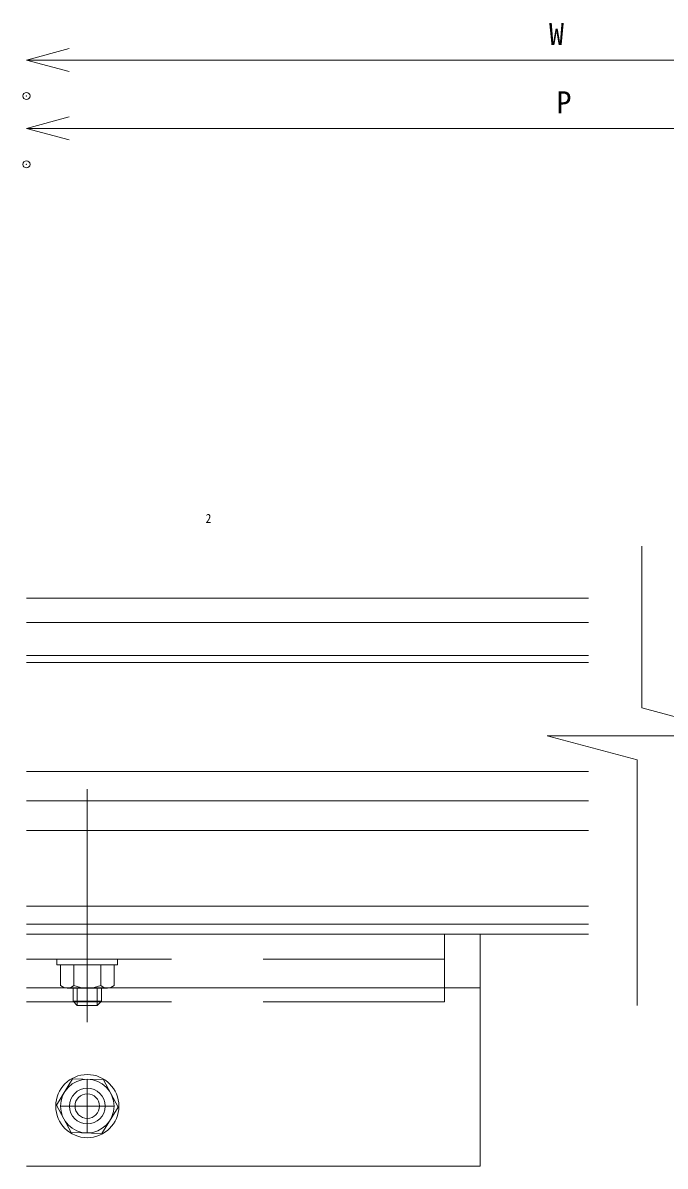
# Model space of a CAD drawing. Units: millimetres, scale not verified. Extents: x -1262 to 1261, y -891 to 891.
# Drawn here: x 357.3 to 537.1, y -554.4 to -234.4 of the extents above; entities that cross this region are included whole.
import ezdxf
from ezdxf.enums import TextEntityAlignment as Align

# ---------------------------------------------------------------- set-up
doc = ezdxf.new("R2010")
doc.units = ezdxf.units.MM
doc.header["$LTSCALE"] = 4
doc.header["$PDMODE"] = 32
doc.header["$PDSIZE"] = 2
doc.linetypes.add('USER1', pattern=[19.1, 12.7, -6.4])
doc.linetypes.add('USER2', pattern=[51, 31.8, -6.4, 6.4, -6.4])
for name, color, linetype, lineweight in [('0-0_0', 3, 'Continuous', 18), ('0-1_CSLAYER2', 7, 'Continuous', 18), ('0-2_金物', 6, 'Continuous', 18), ('0-4_Defpoints', 7, 'Continuous', 18)]:
    doc.layers.add(name, color=color, linetype=linetype, lineweight=lineweight)
doc.styles.add('ＭＳ ゴシック', font='')
doc.styles.get('ＭＳ ゴシック').set_extended_font_data('MS Gothic')

# ---------------------------------------------------------------- blocks, each defined once
blk = doc.blocks.new('_Open30')
at = {"layer": '0-0_0', "color": 7, "lineweight": 9}
blk.add_line((0, 0), (-1, 0), dxfattribs=at)
blk.add_lwpolyline([(-1, 0.2679), (0, 0), (-1, -0.2679)], dxfattribs=at)
blk = doc.blocks.new('D69')
at = {"layer": '0-1_CSLAYER2', "lineweight": 9}
for p in [(5833.735, 2657.63), (6110.752, 2654.775)]:
    blk.add_line(p, (6110.752, 2657.63), dxfattribs=at)
at = {"layer": '0-4_Defpoints'}
for p in [(6110.752, 2657.63), (5821.735, 2647.575), (6110.752, 2647.575)]:
    blk.add_point(p, dxfattribs=at)
at = {"layer": '0-1_CSLAYER2', "xscale": 12, "yscale": 12, "rotation": 180}
blk.add_blockref('_Open30', (5821.735, 2657.63), dxfattribs=at)
at = {"layer": '0-1_CSLAYER2', "style": 'ＭＳ ゴシック'}
blk.add_text('P', height=6.158, dxfattribs=at).set_placement((5970.144, 2660.03), align=Align.BOTTOM_LEFT)
blk = doc.blocks.new('_Small')
at = {"layer": '0-0_0', "color": 7, "lineweight": 9}
blk.add_circle((0, 0), 0.25, dxfattribs=at)
blk = doc.blocks.new('D70')
at = {"layer": '0-1_CSLAYER2', "lineweight": 9}
for p in [(5833.735, 2676.774), (6110.752, 2673.92)]:
    blk.add_line(p, (6110.752, 2676.774), dxfattribs=at)
at = {"layer": '0-4_Defpoints'}
for p in [(6110.752, 2676.774), (5821.735, 2666.72), (6110.752, 2666.72)]:
    blk.add_point(p, dxfattribs=at)
at = {"layer": '0-1_CSLAYER2', "xscale": 12, "yscale": 12, "rotation": 180}
blk.add_blockref('_Open30', (5821.735, 2676.774), dxfattribs=at)
at = {"layer": '0-1_CSLAYER2', "xscale": 12, "yscale": 12}
blk.add_blockref('_Small', (6110.752, 2676.774), dxfattribs=at)
at = {"layer": '0-1_CSLAYER2', "style": 'ＭＳ ゴシック'}
blk.add_text('W ', height=6.158, dxfattribs=at).set_placement((5968.044, 2679.174), align=Align.BOTTOM_LEFT)

msp = doc.modelspace()

# ---------------------------------------------------------------- linework, layer by layer
at = {"layer": '0-1_CSLAYER2'}
for p, q in [((515.637, -395.447), (358.292, -395.447)), ((515.637, -402.247), (358.292, -402.247))]:
    msp.add_line(p, q, dxfattribs=at)
at = {"layer": '0-1_CSLAYER2', "color": 3}
for p, q in [((515.637, -411.447), (358.292, -411.447)), ((515.637, -413.447), (358.292, -413.447)), ((515.637, -443.947), (358.292, -443.947)), ((515.637, -452.147), (358.292, -452.147)), ((515.637, -460.447), (358.292, -460.447)), ((515.637, -481.647), (358.292, -481.647)), ((515.637, -486.647), (358.292, -486.647)), ((515.637, -489.447), (358.292, -489.447))]:
    msp.add_line(p, q, dxfattribs=at)
at = {"layer": '0-2_金物', "color": 7}
for p, q in [((530.592, -380.871), (530.592, -426.103)), ((529.26, -509.448), (529.26, -440.677)), ((485.331, -489.447), (358.292, -489.447)), ((485.331, -489.447), (485.331, -554.397)), ((366.831, -498.047), (366.831, -496.447)), ((383.831, -496.447), (366.831, -496.447)), ((366.831, -498.047), (383.831, -498.047)), ((367.831, -498.047), (367.831, -503.826)), ((367.831, -498.047), (382.831, -498.047)), ((371.583, -498.047), (371.583, -503.826)), ((379.078, -498.047), (379.078, -503.826)), ((382.831, -498.047), (382.831, -503.826)), ((383.831, -498.047), (383.831, -496.447)), ((485.331, -504.447), (358.292, -504.447)), ((369.707, -504.547), (380.954, -504.547)), ((371.331, -504.547), (371.331, -508.247)), ((372.531, -504.547), (372.531, -509.447)), ((378.131, -504.547), (378.131, -509.447)), ((379.331, -504.547), (379.331, -508.247)), ((371.331, -508.247), (379.331, -508.247)), ((371.331, -508.247), (372.531, -509.447)), ((379.331, -508.247), (378.131, -509.447)), ((372.531, -509.447), (378.131, -509.447)), ((358.292, -554.397), (485.331, -554.397))]:
    msp.add_line(p, q, dxfattribs=at)
at = {"layer": '0-2_金物', "color": 7, "linetype": 'USER2'}
for p, q in [((375.331, -448.851), (375.331, -514.136)), ((375.331, -530.097), (375.331, -545.097)), ((367.831, -537.597), (382.831, -537.597))]:
    msp.add_line(p, q, dxfattribs=at)
at = {"layer": '0-2_金物', "linetype": 'USER1'}
for p, q in [((475.331, -489.447), (475.331, -508.443)), ((475.331, -496.447), (358.292, -496.447)), ((475.331, -508.443), (358.292, -508.443))]:
    msp.add_line(p, q, dxfattribs=at)
at = {"layer": '0-2_金物', "color": 7}
msp.add_lwpolyline([(530.592, -426.103), (559.755, -433.918), (504.032, -433.918), (529.26, -440.677)], dxfattribs=at)
msp.add_lwpolyline([(379.434, -545.224), (370.778, -544.964), (366.674, -537.338), (371.227, -529.971), (379.884, -530.231), (383.987, -537.857)], close=True, dxfattribs=at)
for radius in [8.834, 7.5, 5, 3.438]:
    msp.add_circle((375.331, -537.597), radius, dxfattribs=at)
for centre, radius, start, end in [((369.707, -501.747), 2.8, 227.92498, 312.07502), ((375.331, -494.458), 10.089, 248.19746, 291.80254), ((380.954, -501.747), 2.8, 227.92498, 312.07502)]:
    msp.add_arc(centre, radius, start, end, dxfattribs=at)

# ---------------------------------------------------------------- block references
at = {"layer": '0-1_CSLAYER2'}
for name in ['D70', 'D69']:
    msp.add_blockref(name, (-5463.443, -2921.57), dxfattribs=at)

# ---------------------------------------------------------------- texts
at = {"layer": '0-2_金物', "color": 7, "style": 'ＭＳ ゴシック', "width": 0.9}
msp.add_text('2', height=2.558, dxfattribs=at).set_placement((408.46, -375.146), align=Align.BOTTOM_LEFT)

doc.saveas('drawing.dxf')
